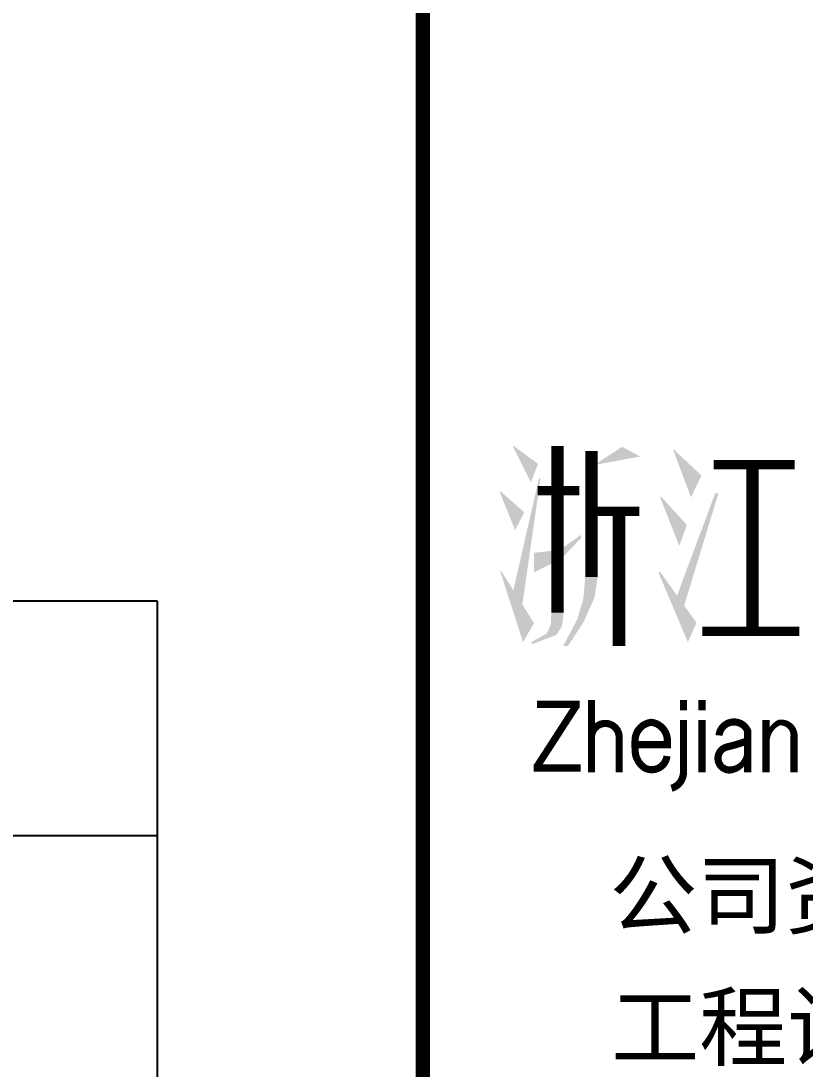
# Model space of a CAD drawing. Extents: x -976302 to -776254, y 5665 to 231437.
# Drawn here: x -786621 to -783616, y 194899 to 198917 of the extents above; entities that cross this region are included whole.
import ezdxf
from ezdxf.enums import TextEntityAlignment as Align

# ---------------------------------------------------------------- set-up
doc = ezdxf.new("R2010")
doc.units = 0
doc.header["$LTSCALE"] = 1000
doc.header["$MEASUREMENT"] = 0
doc.layers.add('0-cxFrame', color=155, linetype='Continuous')
doc.layers.add('暖通', color=7, linetype='Continuous')
doc.layers.add('0-cxText', color=131, linetype='Continuous', lineweight=25)
doc.styles.add('cx_biaoti', font='')
doc.styles.add('cx_tuming', font='simhei.ttf')
doc.styles.add('cx_tuqian1', font='')
doc.styles.add('黑体', font='simhei.ttf', dxfattribs={"height": 12})
doc.styles.get('cx_biaoti').set_extended_font_data('SimSun')
doc.styles.get('cx_tuqian1').set_extended_font_data('SimSun')

# ---------------------------------------------------------------- blocks, each defined once
blk = doc.blocks.new('zjcx_TT(Dragon)')
at = {"color": 7}
for points, const_width in [([(-6530.3, -3023), (-6530.3, -3603.8)], 43.3), ([(-6412.2, -3039.7), (-6412.2, -3479.4)], 43.3), ([(-5850.9, -3087.6), (-5850.9, -3668.4)], 43.3), ([(-5986.3, -3087.6), (-5704.6, -3087.6)], 32.5), ([(-6599.7, -3177.9), (-6454.2, -3177.9)], 32.5), ([(-6412.2, -3250.9), (-6245.5, -3250.9)], 32.5), ([(-6316.2, -3250.9), (-6316.2, -3719.3)], 43.3), ([(-6025.9, -3668.4), (-5688, -3668.4)], 32.5)]:
    blk.add_lwpolyline(points, dxfattribs=dict(at, const_width=const_width))
at = {"const_width": 25}
for points in [[(-6412.1, -4159.9), (-6412.1, -3907.9)], [(-6091.5, -3944), (-6091.5, -3907.9)], [(-6026.9, -3944), (-6026.9, -3907.9)], [(-6601.5, -3922.8), (-6453.5, -3922.8)], [(-6600.9, -4138.3), (-6466.1, -3929.6)], [(-6091.5, -4159.9), (-6091.5, -3977.3)], [(-6026.9, -4159.9), (-6026.9, -3977.3)], [(-5803.7, -4159.9), (-5803.7, -3977.3)], [(-5867.9, -4159.9), (-5867.9, -4012.9)], [(-6315.5, -4159.9), (-6315.5, -4037.9)], [(-6272.6, -4063.8), (-6135.1, -4063.8)], [(-5706.1, -4032.2), (-5706.1, -4159.9)], [(-6613.5, -4145.1), (-6450.1, -4145.1)]]:
    blk.add_lwpolyline(points, dxfattribs=at)
for points in [[(-6412.1, -4037.9, -1.001561), (-6315.5, -4037.9, 3.441563)], [(-6202.6, -3985.6, 0.395945), (-6260.1, -4052)], [(-6205.1, -3985.6, -0.395945), (-6147.6, -4052)], [(-5967.5, -4031.5, -0.787489), (-5867, -4017.6)], [(-5939.3, -4071.4, 0.030544), (-5870.1, -4050.9)], [(-6259.7, -4074.4, 0.295539), (-6222, -4147.4, 0.295539)], [(-6224.2, -4146.2, 0.506701), (-6149, -4103.1)], [(-5939.3, -4071.4, 0.886876), (-5931.4, -4152, 0.615609)], [(-6133.3, -4215.5, 0.333054), (-6091.5, -4159.9, 3.441563)]]:
    blk.add_lwpolyline(points, format="xyb", dxfattribs=at)
for points in [[(-5798.6, -4047.1, 15, 19.9, -0.277023), (-5756.3, -3985.7, 15, 19.9, -0.413565)], [(-5759.6, -3986.9, 20, 25, -0.474766), (-5706.1, -4034, 25, 25, 0)], [(-5932.4, -4152, 25, 15, 0.445668), (-5871.8, -4081.7, 25, 25, 0)]]:
    blk.add_lwpolyline(points, format="xyseb")
at = {"color": 7}
for points in [[(-6682.6, -3023), (-6685.2, -3025.6), (-6598.1, -3085), (-6623.2, -3149.7)], [(-6305, -3025.6), (-6397.5, -3085.6), (-6242.9, -3059.5), (-6397.4, -3088.3)], [(-6028.6, -3125.7), (-6124.5, -3035.5), (-6065.3, -3201.9), (-6127.7, -3035.5)], [(-6589.8, -3135.6), (-6595, -3135.6), (-6652.9, -3575.4), (-6684.3, -3525.5)], [(-6729.1, -3180.5), (-6731.7, -3183.1), (-6646.1, -3254), (-6678.2, -3316.1)], [(-6079.7, -3297.8), (-6169.9, -3198.7), (-6106.3, -3370.9), (-6172.5, -3201.9)], [(-5969.6, -3187.8), (-5981.1, -3187.8), (-6089, -3578.6), (-6113.9, -3543.9)], [(-6450, -3332.8), (-6517.1, -3381.6), (-6446.9, -3342.2), (-6517.8, -3415.8)], [(-6545.8, -3387.5), (-6612.2, -3394.9), (-6542.6, -3428.2), (-6612.2, -3462.7)], [(-6727.5, -3456.9), (-6730.4, -3458), (-6612.2, -3640), (-6650.4, -3706.6)], [(-6045.8, -3639), (-6174.1, -3459.9), (-6076.5, -3706.3), (-6178.3, -3464)], [(-6390.5, -3479.4), (-6433.8, -3479.4), (-6401.4, -3550.5), (-6440.2, -3555.1)], [(-6401.4, -3550.5), (-6440.2, -3555.1), (-6439.2, -3636.1), (-6462, -3627.5)], [(-6508.7, -3603.8), (-6552, -3603.8), (-6514.8, -3650.7), (-6553.2, -3642.3)], [(-6514.8, -3650.7), (-6553.2, -3642.3), (-6534, -3681.4), (-6567.3, -3675.7)], [(-6439.2, -3636.1), (-6462, -3627.5), (-6493.8, -3719.3), (-6510.5, -3719.3)], [(-6534, -3681.4), (-6567.3, -3675.7), (-6618.8, -3713.2), (-6623.2, -3707.8)]]:
    blk.add_solid(points, dxfattribs=at)
at = {"layer": '0-cxFrame', "const_width": 30}
blk.add_lwpolyline([(-7000, -10200.2), (0, -10200.2), (0, 0), (-7000, 0)], close=True, dxfattribs=at)
at = {"color": 7, "style": 'cx_biaoti'}
for s, p in [('公司资质等级：', (-6350, -4700)), ('工程设计建筑行业（建筑工程）   甲级', (-6343.7, -5159.7))]:
    blk.add_text(s, height=225, dxfattribs=at).set_placement(p)
blk = doc.blocks.new('zjcx_T1(Dragon)')
at = {"layer": '0-cxFrame', "const_width": 50}
blk.add_lwpolyline([(-7000, 0), (0, 0), (0, 57400), (-7000, 57400)], close=True, dxfattribs=at)
at = {"layer": '0-cxFrame'}
blk.add_blockref('zjcx_TT(Dragon)', (0, 57400), dxfattribs=at)
blk = doc.blocks.new('TK22.A1 L(Dragon)')
at = {"layer": '0-cxFrame', "const_width": 0.5}
for points in [[(-80, 10), (-821, 10), (-821, 584), (-80, 584)], [(-10, 10), (-80, 10), (-80, 584), (-10, 584)]]:
    blk.add_lwpolyline(points, close=True, dxfattribs=at)
at = {"layer": '0-cxFrame', "xscale": 0.01, "yscale": 0.01, "zscale": 0.01}
blk.add_blockref('zjcx_T1(Dragon)', (-10, 10), dxfattribs=at)
at = {"style": '黑体', "flags": 4}
blk.add_attdef('图幅', text='', height=3.3, dxfattribs=at).set_placement((-40, 3), align=Align.RIGHT)
at = {"layer": '0-cxText', "flags": 4}
for tag, height, style, p in [('建设单位', 3.5, 'cx_tuming', (-45, 240)), ('项目名称', 3.5, 'cx_tuming', (-45, 210)), ('子项名称', 3.5, 'cx_tuming', (-45, 180)), ('工程编号', 3.3, 'cx_tuqian1', (-35, 165)), ('图名1', 3.5, 'cx_tuming', (-45, 87)), ('图名2', 3.5, 'cx_tuming', (-45, 79)), ('图名3', 3.5, 'cx_tuming', (-45, 71)), ('出图日期', 3.3, 'cx_tuqian1', (-39, 60)), ('专业', 3.3, 'cx_tuqian1', (-55, 52)), ('版次', 3.3, 'cx_tuqian1', (-20, 44)), ('图号', 3.3, 'cx_tuqian1', (-55, 44))]:
    blk.add_attdef(tag, text='', height=height, dxfattribs=dict(at, style=style)).set_placement(p, align=Align.MIDDLE)
at = {"layer": 'Defpoints', "color": 6, "flags": 4}
for tag, height, style, p in [('tufu', 3.3, '黑体', (-12, 12)), ('dwfname', 4, 'cx_tuqian1', (-80, 3))]:
    blk.add_attdef(tag, text='', height=height, dxfattribs=dict(at, style=style)).set_placement(p, align=Align.RIGHT)

msp = doc.modelspace()

# ---------------------------------------------------------------- linework, layer by layer
at = {"layer": '暖通', "color": 7}
for p, q in [((-806454.7, 196693.8), (-786098.9, 196693.8)), ((-786098.9, 196693.8), (-786098.9, 143593.8)), ((-806454.7, 195793.8), (-786098.9, 195793.8))]:
    msp.add_line(p, q, dxfattribs=at)

# ---------------------------------------------------------------- block references
at = {"layer": '0-cxFrame', "xscale": 110, "yscale": 110, "zscale": 110}
msp.add_blockref('TK22.A1 L(Dragon)', (-776281.3, 136372.5), dxfattribs=at)

doc.saveas('drawing.dxf')
